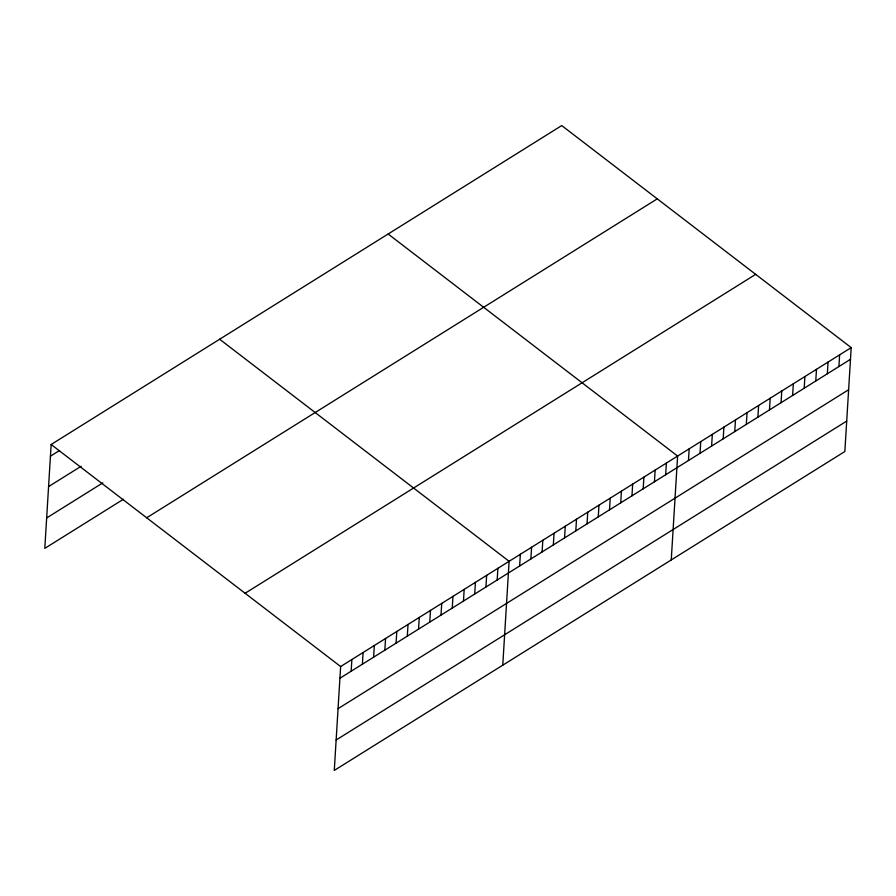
<?xml version="1.0" encoding="UTF-8"?>
<svg xmlns="http://www.w3.org/2000/svg" width="896" height="896" viewBox="0 0 896 896"><rect width="100%" height="100%" fill="white"/><g stroke="black" fill="none" stroke-linecap="round" stroke-linejoin="round"><path stroke-width="1.34" d="M851.2 347.626L340.637 666.546L334.275 770.426L844.85 451.506L851.2 347.626L561.725 125.574L51.15 444.494L44.8 548.374L123.424 499.251M351.154 671.216L351.859 659.534M362.387 664.205L363.093 652.523M373.61 657.182L374.326 645.501M384.843 650.171L385.56 638.49M396.077 643.149L396.794 631.467M407.31 636.138L408.027 624.456M418.544 629.126L419.261 617.434M429.778 622.104L430.494 610.422M441.011 615.093L441.728 603.4M452.245 608.07L452.962 596.389M463.478 601.059L464.184 589.366M474.712 594.037L475.418 582.355M485.934 587.026L486.651 575.344M497.168 580.003L497.885 568.322M502.768 665.19L509.118 561.31L219.643 339.248M519.635 565.981L520.352 554.288M530.869 558.958L531.586 547.277M542.102 551.947L542.819 540.254M553.336 544.925L554.053 533.243M564.57 537.914L565.286 526.221M575.803 530.891L576.509 519.21M587.037 523.88L587.742 512.198M598.259 516.858L598.976 505.176M609.493 509.846L610.21 498.165M620.726 502.824L621.443 491.142M631.96 495.813L632.677 484.131M643.194 488.802L643.91 477.109M654.427 481.779L655.144 470.098M665.661 474.768L666.378 463.075M671.25 559.944L677.611 456.064L388.125 234.002M688.464 460.522L689.181 448.829M700.034 453.286L700.75 441.605M711.614 446.062L712.32 434.381M723.184 438.827L723.901 427.146M734.754 431.603L735.47 419.922M746.334 424.379L747.04 412.686M757.904 417.144L758.621 405.462M769.474 409.92L770.19 398.227M781.043 402.685L781.76 391.003M792.624 395.461L793.341 383.779M804.194 388.226L804.91 376.544M815.763 381.002L816.48 369.32M827.344 373.778L828.05 362.085M838.914 366.542L839.63 354.861M50.434 456.176L59.427 450.565M48.574 486.595L81.155 466.256M46.659 517.944L102.827 482.866M146.686 517.776L657.25 198.856M245.101 593.275L755.675 274.355M339.92 678.238L850.483 359.318M338.061 708.658L848.624 389.738M336.134 740.006L846.709 421.086M51.15 444.494L340.637 666.546"/></g></svg>
